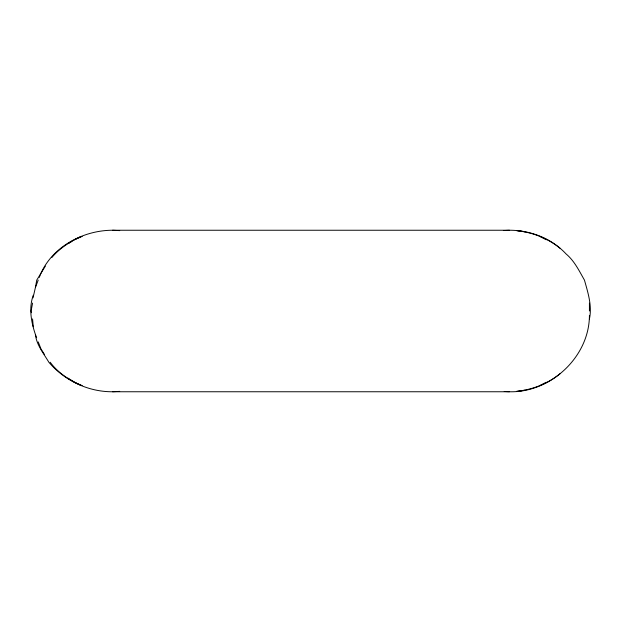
<?xml version="1.0" encoding="UTF-8"?>
<svg xmlns="http://www.w3.org/2000/svg" width="622" height="622" viewBox="0 0 622 622"><rect width="100%" height="100%" fill="white"/><g stroke="black" fill="none" stroke-linecap="round" stroke-linejoin="round"><path stroke-width="0.93" d="M33.028 297.86L35.4 287.558L38.222 280.094M589.423 315.401C589.407 356.795 550.587 392.847 509.434 391.759L112.566 391.759C88.308 391.914 64.548 380.617 48.843 362.229C43.649 353.405 36.473 344.907 35.4 334.442C31.147 321.893 28.643 308.053 33.254 295.248M35.4 287.558L36.745 280.094L45.352 266.13M32.577 303.085L31.1 311L31.427 312.757M589.423 318.915C592.299 305.962 587.946 292.628 584.447 280.094C579.121 270.803 574.433 260.913 566.028 253.893C551.628 238.389 530.434 230.218 509.434 230.241L112.566 230.241C82.135 230.28 50.001 247.929 39.287 277.412M51.805 257.562C59.58 248.256 70.34 241.422 81.381 236.391M560.383 373.425C548.262 383.657 532.852 389.411 517.224 391.37M68.739 243.342L71.965 241.305M539.81 385.609L546.264 382.219M74.391 239.781L82.19 236.391M516.423 391.37L525.022 390.204M112.566 391.759L119.696 391.37M503.369 230.544L509.434 230.241M504.232 391.502L509.434 391.759M112.566 230.241L119.696 230.63M516.423 230.63C532.346 232.301 548.044 238.21 560.383 248.575M517.224 230.63L525.022 231.796M82.19 385.609C69.889 380.664 58.056 372.959 50.188 362.229M81.381 385.609L74.391 382.219L67.938 378.145M539.81 236.391L546.264 239.781M44.395 354.353L41.052 349.066L38.222 341.906M35.4 334.442L36.659 337.762M32.577 318.915L33.254 326.752M589.423 303.085L589.423 311"/></g></svg>
